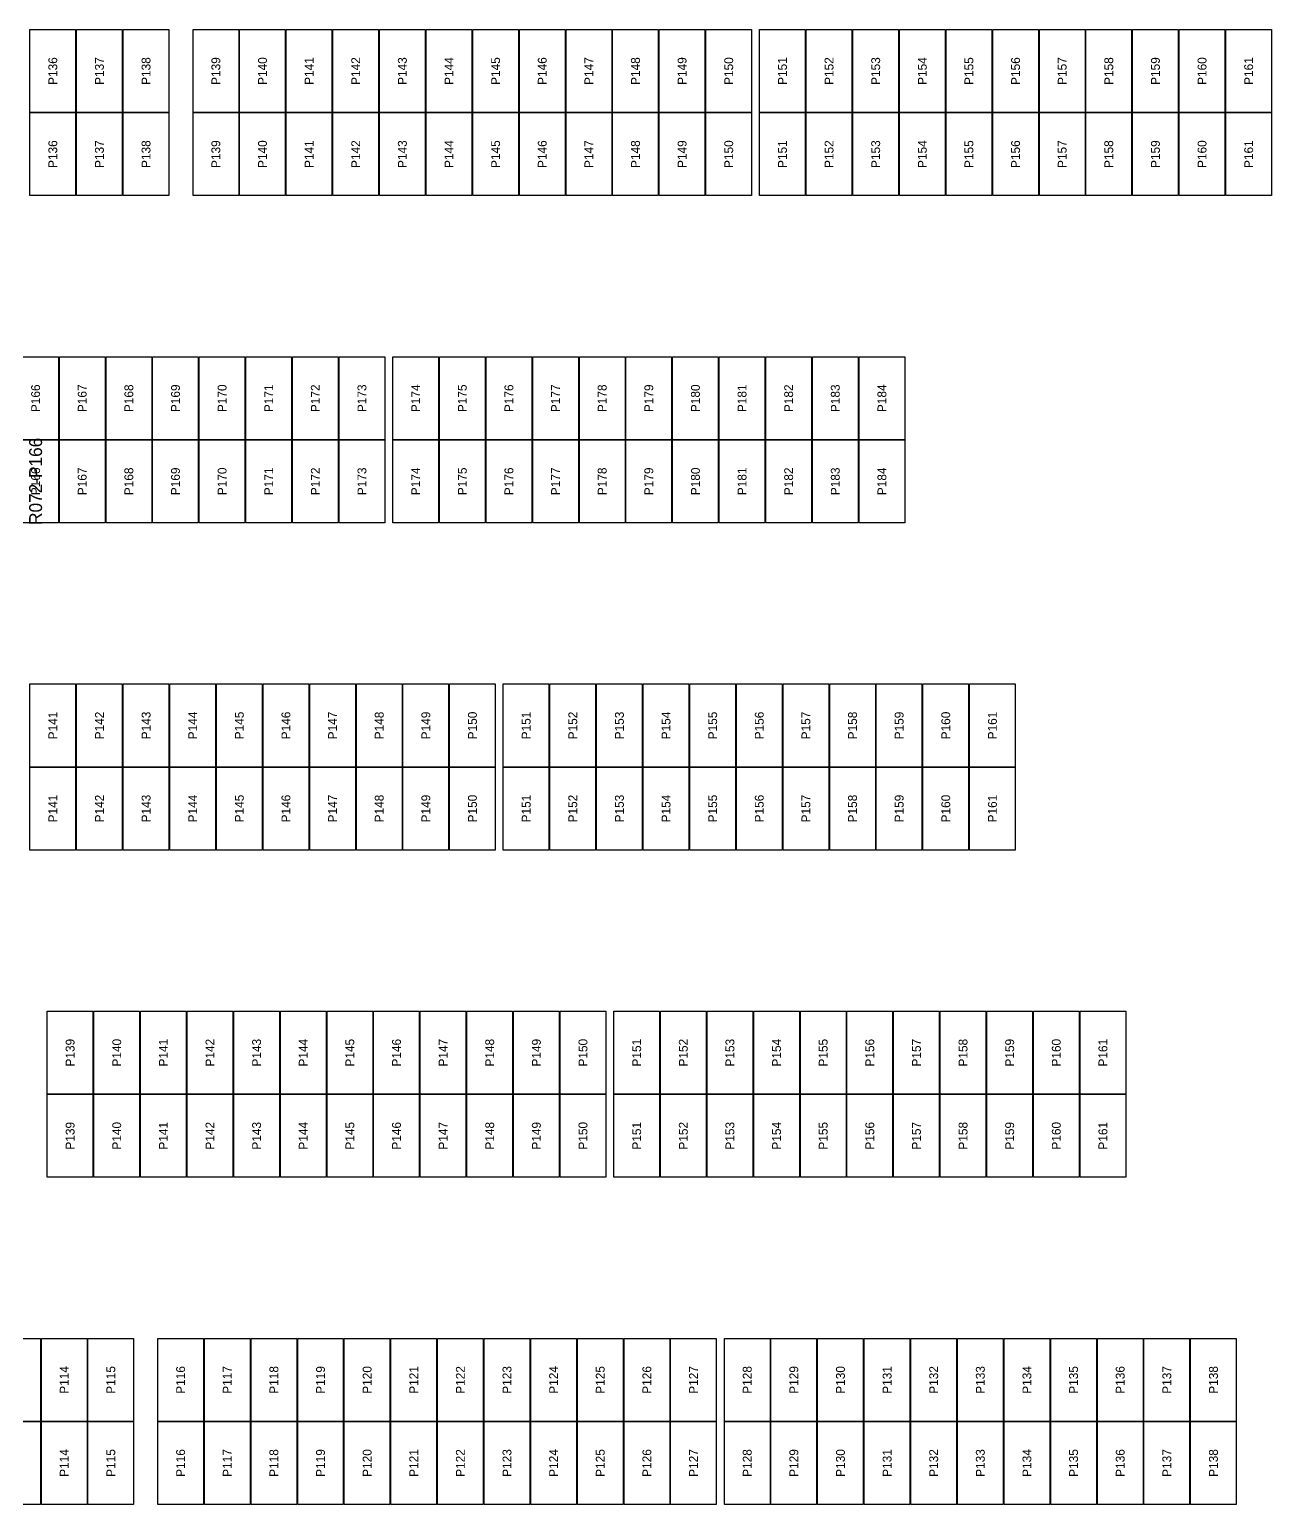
# Model space of a CAD drawing. Extents: x 296295 to 296770, y 651564 to 652121.
# Drawn here: x 296729.85 to 296760.7, y 651807.9 to 651844.53 of the extents above; entities that cross this region are included whole.
import ezdxf
from ezdxf.enums import TextEntityAlignment as Align

# ---------------------------------------------------------------- set-up
doc = ezdxf.new("R2010")
doc.units = 0

msp = doc.modelspace()

# ---------------------------------------------------------------- linework, layer by layer
at = {"layer": 'DEFECTIVE_PANELS'}
msp.add_lwpolyline([(296729.434, 651834.338), (296730.568, 651834.338), (296730.568, 651832.275), (296729.434, 651832.275)], close=True, dxfattribs=at)
at = {"layer": 'PANELS_MASTER'}
for points in [[(296729.861, 651844.527), (296730.995, 651844.527), (296730.995, 651842.464), (296729.861, 651842.464)], [(296731.019, 651844.527), (296732.153, 651844.527), (296732.153, 651842.464), (296731.019, 651842.464)], [(296732.177, 651844.527), (296733.311, 651844.527), (296733.311, 651842.464), (296732.177, 651842.464)], [(296733.911, 651844.527), (296735.045, 651844.527), (296735.045, 651842.464), (296733.911, 651842.464)], [(296735.069, 651844.527), (296736.203, 651844.527), (296736.203, 651842.464), (296735.069, 651842.464)], [(296736.227, 651844.527), (296737.361, 651844.527), (296737.361, 651842.464), (296736.227, 651842.464)], [(296737.385, 651844.527), (296738.519, 651844.527), (296738.519, 651842.464), (296737.385, 651842.464)], [(296738.543, 651844.527), (296739.677, 651844.527), (296739.677, 651842.464), (296738.543, 651842.464)], [(296739.701, 651844.527), (296740.835, 651844.527), (296740.835, 651842.464), (296739.701, 651842.464)], [(296740.859, 651844.527), (296741.993, 651844.527), (296741.993, 651842.464), (296740.859, 651842.464)], [(296742.017, 651844.527), (296743.151, 651844.527), (296743.151, 651842.464), (296742.017, 651842.464)], [(296743.175, 651844.527), (296744.309, 651844.527), (296744.309, 651842.464), (296743.175, 651842.464)], [(296744.333, 651844.527), (296745.467, 651844.527), (296745.467, 651842.464), (296744.333, 651842.464)], [(296745.491, 651844.527), (296746.625, 651844.527), (296746.625, 651842.464), (296745.491, 651842.464)], [(296746.649, 651844.527), (296747.783, 651844.527), (296747.783, 651842.464), (296746.649, 651842.464)], [(296747.983, 651844.527), (296749.117, 651844.527), (296749.117, 651842.464), (296747.983, 651842.464)], [(296749.141, 651844.527), (296750.275, 651844.527), (296750.275, 651842.464), (296749.141, 651842.464)], [(296750.299, 651844.527), (296751.433, 651844.527), (296751.433, 651842.464), (296750.299, 651842.464)], [(296751.457, 651844.527), (296752.591, 651844.527), (296752.591, 651842.464), (296751.457, 651842.464)], [(296752.615, 651844.527), (296753.749, 651844.527), (296753.749, 651842.464), (296752.615, 651842.464)], [(296753.773, 651844.527), (296754.907, 651844.527), (296754.907, 651842.464), (296753.773, 651842.464)], [(296754.931, 651844.527), (296756.065, 651844.527), (296756.065, 651842.464), (296754.931, 651842.464)], [(296756.089, 651844.527), (296757.223, 651844.527), (296757.223, 651842.464), (296756.089, 651842.464)], [(296757.247, 651844.527), (296758.381, 651844.527), (296758.381, 651842.464), (296757.247, 651842.464)], [(296758.405, 651844.527), (296759.539, 651844.527), (296759.539, 651842.464), (296758.405, 651842.464)], [(296759.563, 651844.527), (296760.697, 651844.527), (296760.697, 651842.464), (296759.563, 651842.464)], [(296729.861, 651842.464), (296730.995, 651842.464), (296730.995, 651840.401), (296729.861, 651840.401)], [(296731.019, 651842.464), (296732.153, 651842.464), (296732.153, 651840.401), (296731.019, 651840.401)], [(296732.177, 651842.464), (296733.311, 651842.464), (296733.311, 651840.401), (296732.177, 651840.401)], [(296733.911, 651842.464), (296735.045, 651842.464), (296735.045, 651840.401), (296733.911, 651840.401)], [(296735.069, 651842.464), (296736.203, 651842.464), (296736.203, 651840.401), (296735.069, 651840.401)], [(296736.227, 651842.464), (296737.361, 651842.464), (296737.361, 651840.401), (296736.227, 651840.401)], [(296737.385, 651842.464), (296738.519, 651842.464), (296738.519, 651840.401), (296737.385, 651840.401)], [(296738.543, 651842.464), (296739.677, 651842.464), (296739.677, 651840.401), (296738.543, 651840.401)], [(296739.701, 651842.464), (296740.835, 651842.464), (296740.835, 651840.401), (296739.701, 651840.401)], [(296740.859, 651842.464), (296741.993, 651842.464), (296741.993, 651840.401), (296740.859, 651840.401)], [(296742.017, 651842.464), (296743.151, 651842.464), (296743.151, 651840.401), (296742.017, 651840.401)], [(296743.175, 651842.464), (296744.309, 651842.464), (296744.309, 651840.401), (296743.175, 651840.401)], [(296744.333, 651842.464), (296745.467, 651842.464), (296745.467, 651840.401), (296744.333, 651840.401)], [(296745.491, 651842.464), (296746.625, 651842.464), (296746.625, 651840.401), (296745.491, 651840.401)], [(296746.649, 651842.464), (296747.783, 651842.464), (296747.783, 651840.401), (296746.649, 651840.401)], [(296747.983, 651842.464), (296749.117, 651842.464), (296749.117, 651840.401), (296747.983, 651840.401)], [(296749.141, 651842.464), (296750.275, 651842.464), (296750.275, 651840.401), (296749.141, 651840.401)], [(296750.299, 651842.464), (296751.433, 651842.464), (296751.433, 651840.401), (296750.299, 651840.401)], [(296751.457, 651842.464), (296752.591, 651842.464), (296752.591, 651840.401), (296751.457, 651840.401)], [(296752.615, 651842.464), (296753.749, 651842.464), (296753.749, 651840.401), (296752.615, 651840.401)], [(296753.773, 651842.464), (296754.907, 651842.464), (296754.907, 651840.401), (296753.773, 651840.401)], [(296754.931, 651842.464), (296756.065, 651842.464), (296756.065, 651840.401), (296754.931, 651840.401)], [(296756.089, 651842.464), (296757.223, 651842.464), (296757.223, 651840.401), (296756.089, 651840.401)], [(296757.247, 651842.464), (296758.381, 651842.464), (296758.381, 651840.401), (296757.247, 651840.401)], [(296758.405, 651842.464), (296759.539, 651842.464), (296759.539, 651840.401), (296758.405, 651840.401)], [(296759.563, 651842.464), (296760.697, 651842.464), (296760.697, 651840.401), (296759.563, 651840.401)], [(296729.434, 651836.401), (296730.568, 651836.401), (296730.568, 651834.338), (296729.434, 651834.338)], [(296730.592, 651836.401), (296731.726, 651836.401), (296731.726, 651834.338), (296730.592, 651834.338)], [(296731.75, 651836.401), (296732.884, 651836.401), (296732.884, 651834.338), (296731.75, 651834.338)], [(296732.908, 651836.401), (296734.042, 651836.401), (296734.042, 651834.338), (296732.908, 651834.338)], [(296734.066, 651836.401), (296735.2, 651836.401), (296735.2, 651834.338), (296734.066, 651834.338)], [(296735.224, 651836.401), (296736.358, 651836.401), (296736.358, 651834.338), (296735.224, 651834.338)], [(296736.382, 651836.401), (296737.516, 651836.401), (296737.516, 651834.338), (296736.382, 651834.338)], [(296737.54, 651836.401), (296738.674, 651836.401), (296738.674, 651834.338), (296737.54, 651834.338)], [(296738.874, 651836.401), (296740.008, 651836.401), (296740.008, 651834.338), (296738.874, 651834.338)], [(296740.032, 651836.401), (296741.166, 651836.401), (296741.166, 651834.338), (296740.032, 651834.338)], [(296741.19, 651836.401), (296742.324, 651836.401), (296742.324, 651834.338), (296741.19, 651834.338)], [(296742.348, 651836.401), (296743.482, 651836.401), (296743.482, 651834.338), (296742.348, 651834.338)], [(296743.506, 651836.401), (296744.64, 651836.401), (296744.64, 651834.338), (296743.506, 651834.338)], [(296744.664, 651836.401), (296745.798, 651836.401), (296745.798, 651834.338), (296744.664, 651834.338)], [(296745.822, 651836.401), (296746.956, 651836.401), (296746.956, 651834.338), (296745.822, 651834.338)], [(296746.98, 651836.401), (296748.114, 651836.401), (296748.114, 651834.338), (296746.98, 651834.338)], [(296748.138, 651836.401), (296749.272, 651836.401), (296749.272, 651834.338), (296748.138, 651834.338)], [(296749.296, 651836.401), (296750.43, 651836.401), (296750.43, 651834.338), (296749.296, 651834.338)], [(296750.454, 651836.401), (296751.588, 651836.401), (296751.588, 651834.338), (296750.454, 651834.338)], [(296730.592, 651834.338), (296731.726, 651834.338), (296731.726, 651832.275), (296730.592, 651832.275)], [(296731.75, 651834.338), (296732.884, 651834.338), (296732.884, 651832.275), (296731.75, 651832.275)], [(296732.908, 651834.338), (296734.042, 651834.338), (296734.042, 651832.275), (296732.908, 651832.275)], [(296734.066, 651834.338), (296735.2, 651834.338), (296735.2, 651832.275), (296734.066, 651832.275)], [(296735.224, 651834.338), (296736.358, 651834.338), (296736.358, 651832.275), (296735.224, 651832.275)], [(296736.382, 651834.338), (296737.516, 651834.338), (296737.516, 651832.275), (296736.382, 651832.275)], [(296737.54, 651834.338), (296738.674, 651834.338), (296738.674, 651832.275), (296737.54, 651832.275)], [(296738.874, 651834.338), (296740.008, 651834.338), (296740.008, 651832.275), (296738.874, 651832.275)], [(296740.032, 651834.338), (296741.166, 651834.338), (296741.166, 651832.275), (296740.032, 651832.275)], [(296741.19, 651834.338), (296742.324, 651834.338), (296742.324, 651832.275), (296741.19, 651832.275)], [(296742.348, 651834.338), (296743.482, 651834.338), (296743.482, 651832.275), (296742.348, 651832.275)], [(296743.506, 651834.338), (296744.64, 651834.338), (296744.64, 651832.275), (296743.506, 651832.275)], [(296744.664, 651834.338), (296745.798, 651834.338), (296745.798, 651832.275), (296744.664, 651832.275)], [(296745.822, 651834.338), (296746.956, 651834.338), (296746.956, 651832.275), (296745.822, 651832.275)], [(296746.98, 651834.338), (296748.114, 651834.338), (296748.114, 651832.275), (296746.98, 651832.275)], [(296748.138, 651834.338), (296749.272, 651834.338), (296749.272, 651832.275), (296748.138, 651832.275)], [(296749.296, 651834.338), (296750.43, 651834.338), (296750.43, 651832.275), (296749.296, 651832.275)], [(296750.454, 651834.338), (296751.588, 651834.338), (296751.588, 651832.275), (296750.454, 651832.275)], [(296729.862, 651828.275), (296730.996, 651828.275), (296730.996, 651826.212), (296729.862, 651826.212)], [(296731.02, 651828.275), (296732.154, 651828.275), (296732.154, 651826.212), (296731.02, 651826.212)], [(296732.178, 651828.275), (296733.312, 651828.275), (296733.312, 651826.212), (296732.178, 651826.212)], [(296733.336, 651828.275), (296734.47, 651828.275), (296734.47, 651826.212), (296733.336, 651826.212)], [(296734.494, 651828.275), (296735.628, 651828.275), (296735.628, 651826.212), (296734.494, 651826.212)], [(296735.652, 651828.275), (296736.786, 651828.275), (296736.786, 651826.212), (296735.652, 651826.212)], [(296736.81, 651828.275), (296737.944, 651828.275), (296737.944, 651826.212), (296736.81, 651826.212)], [(296737.968, 651828.275), (296739.102, 651828.275), (296739.102, 651826.212), (296737.968, 651826.212)], [(296739.126, 651828.275), (296740.26, 651828.275), (296740.26, 651826.212), (296739.126, 651826.212)], [(296740.284, 651828.275), (296741.418, 651828.275), (296741.418, 651826.212), (296740.284, 651826.212)], [(296741.618, 651828.275), (296742.752, 651828.275), (296742.752, 651826.212), (296741.618, 651826.212)], [(296742.776, 651828.275), (296743.91, 651828.275), (296743.91, 651826.212), (296742.776, 651826.212)], [(296743.934, 651828.275), (296745.068, 651828.275), (296745.068, 651826.212), (296743.934, 651826.212)], [(296745.092, 651828.275), (296746.226, 651828.275), (296746.226, 651826.212), (296745.092, 651826.212)], [(296746.25, 651828.275), (296747.384, 651828.275), (296747.384, 651826.212), (296746.25, 651826.212)], [(296747.408, 651828.275), (296748.542, 651828.275), (296748.542, 651826.212), (296747.408, 651826.212)], [(296748.566, 651828.275), (296749.7, 651828.275), (296749.7, 651826.212), (296748.566, 651826.212)], [(296749.724, 651828.275), (296750.858, 651828.275), (296750.858, 651826.212), (296749.724, 651826.212)], [(296750.882, 651828.275), (296752.016, 651828.275), (296752.016, 651826.212), (296750.882, 651826.212)], [(296752.04, 651828.275), (296753.174, 651828.275), (296753.174, 651826.212), (296752.04, 651826.212)], [(296753.198, 651828.275), (296754.332, 651828.275), (296754.332, 651826.212), (296753.198, 651826.212)], [(296729.862, 651826.212), (296730.996, 651826.212), (296730.996, 651824.149), (296729.862, 651824.149)], [(296731.02, 651826.212), (296732.154, 651826.212), (296732.154, 651824.149), (296731.02, 651824.149)], [(296732.178, 651826.212), (296733.312, 651826.212), (296733.312, 651824.149), (296732.178, 651824.149)], [(296733.336, 651826.212), (296734.47, 651826.212), (296734.47, 651824.149), (296733.336, 651824.149)], [(296734.494, 651826.212), (296735.628, 651826.212), (296735.628, 651824.149), (296734.494, 651824.149)], [(296735.652, 651826.212), (296736.786, 651826.212), (296736.786, 651824.149), (296735.652, 651824.149)], [(296736.81, 651826.212), (296737.944, 651826.212), (296737.944, 651824.149), (296736.81, 651824.149)], [(296737.968, 651826.212), (296739.102, 651826.212), (296739.102, 651824.149), (296737.968, 651824.149)], [(296739.126, 651826.212), (296740.26, 651826.212), (296740.26, 651824.149), (296739.126, 651824.149)], [(296740.284, 651826.212), (296741.418, 651826.212), (296741.418, 651824.149), (296740.284, 651824.149)], [(296741.618, 651826.212), (296742.752, 651826.212), (296742.752, 651824.149), (296741.618, 651824.149)], [(296742.776, 651826.212), (296743.91, 651826.212), (296743.91, 651824.149), (296742.776, 651824.149)], [(296743.934, 651826.212), (296745.068, 651826.212), (296745.068, 651824.149), (296743.934, 651824.149)], [(296745.092, 651826.212), (296746.226, 651826.212), (296746.226, 651824.149), (296745.092, 651824.149)], [(296746.25, 651826.212), (296747.384, 651826.212), (296747.384, 651824.149), (296746.25, 651824.149)], [(296747.408, 651826.212), (296748.542, 651826.212), (296748.542, 651824.149), (296747.408, 651824.149)], [(296748.566, 651826.212), (296749.7, 651826.212), (296749.7, 651824.149), (296748.566, 651824.149)], [(296749.724, 651826.212), (296750.858, 651826.212), (296750.858, 651824.149), (296749.724, 651824.149)], [(296750.882, 651826.212), (296752.016, 651826.212), (296752.016, 651824.149), (296750.882, 651824.149)], [(296752.04, 651826.212), (296753.174, 651826.212), (296753.174, 651824.149), (296752.04, 651824.149)], [(296753.198, 651826.212), (296754.332, 651826.212), (296754.332, 651824.149), (296753.198, 651824.149)], [(296730.291, 651820.149), (296731.425, 651820.149), (296731.425, 651818.086), (296730.291, 651818.086)], [(296731.449, 651820.149), (296732.583, 651820.149), (296732.583, 651818.086), (296731.449, 651818.086)], [(296732.607, 651820.149), (296733.741, 651820.149), (296733.741, 651818.086), (296732.607, 651818.086)], [(296733.765, 651820.149), (296734.899, 651820.149), (296734.899, 651818.086), (296733.765, 651818.086)], [(296734.923, 651820.149), (296736.057, 651820.149), (296736.057, 651818.086), (296734.923, 651818.086)], [(296736.081, 651820.149), (296737.215, 651820.149), (296737.215, 651818.086), (296736.081, 651818.086)], [(296737.239, 651820.149), (296738.373, 651820.149), (296738.373, 651818.086), (296737.239, 651818.086)], [(296738.397, 651820.149), (296739.531, 651820.149), (296739.531, 651818.086), (296738.397, 651818.086)], [(296739.555, 651820.149), (296740.689, 651820.149), (296740.689, 651818.086), (296739.555, 651818.086)], [(296740.713, 651820.149), (296741.847, 651820.149), (296741.847, 651818.086), (296740.713, 651818.086)], [(296741.871, 651820.149), (296743.005, 651820.149), (296743.005, 651818.086), (296741.871, 651818.086)], [(296743.029, 651820.149), (296744.163, 651820.149), (296744.163, 651818.086), (296743.029, 651818.086)], [(296744.363, 651820.149), (296745.497, 651820.149), (296745.497, 651818.086), (296744.363, 651818.086)], [(296745.521, 651820.149), (296746.655, 651820.149), (296746.655, 651818.086), (296745.521, 651818.086)], [(296746.679, 651820.149), (296747.813, 651820.149), (296747.813, 651818.086), (296746.679, 651818.086)], [(296747.837, 651820.149), (296748.971, 651820.149), (296748.971, 651818.086), (296747.837, 651818.086)], [(296748.995, 651820.149), (296750.129, 651820.149), (296750.129, 651818.086), (296748.995, 651818.086)], [(296750.153, 651820.149), (296751.287, 651820.149), (296751.287, 651818.086), (296750.153, 651818.086)], [(296751.311, 651820.149), (296752.445, 651820.149), (296752.445, 651818.086), (296751.311, 651818.086)], [(296752.469, 651820.149), (296753.603, 651820.149), (296753.603, 651818.086), (296752.469, 651818.086)], [(296753.627, 651820.149), (296754.761, 651820.149), (296754.761, 651818.086), (296753.627, 651818.086)], [(296754.785, 651820.149), (296755.919, 651820.149), (296755.919, 651818.086), (296754.785, 651818.086)], [(296755.943, 651820.149), (296757.077, 651820.149), (296757.077, 651818.086), (296755.943, 651818.086)], [(296730.291, 651818.086), (296731.425, 651818.086), (296731.425, 651816.023), (296730.291, 651816.023)], [(296731.449, 651818.086), (296732.583, 651818.086), (296732.583, 651816.023), (296731.449, 651816.023)], [(296732.607, 651818.086), (296733.741, 651818.086), (296733.741, 651816.023), (296732.607, 651816.023)], [(296733.765, 651818.086), (296734.899, 651818.086), (296734.899, 651816.023), (296733.765, 651816.023)], [(296734.923, 651818.086), (296736.057, 651818.086), (296736.057, 651816.023), (296734.923, 651816.023)], [(296736.081, 651818.086), (296737.215, 651818.086), (296737.215, 651816.023), (296736.081, 651816.023)], [(296737.239, 651818.086), (296738.373, 651818.086), (296738.373, 651816.023), (296737.239, 651816.023)], [(296738.397, 651818.086), (296739.531, 651818.086), (296739.531, 651816.023), (296738.397, 651816.023)], [(296739.555, 651818.086), (296740.689, 651818.086), (296740.689, 651816.023), (296739.555, 651816.023)], [(296740.713, 651818.086), (296741.847, 651818.086), (296741.847, 651816.023), (296740.713, 651816.023)], [(296741.871, 651818.086), (296743.005, 651818.086), (296743.005, 651816.023), (296741.871, 651816.023)], [(296743.029, 651818.086), (296744.163, 651818.086), (296744.163, 651816.023), (296743.029, 651816.023)], [(296744.363, 651818.086), (296745.497, 651818.086), (296745.497, 651816.023), (296744.363, 651816.023)], [(296745.521, 651818.086), (296746.655, 651818.086), (296746.655, 651816.023), (296745.521, 651816.023)], [(296746.679, 651818.086), (296747.813, 651818.086), (296747.813, 651816.023), (296746.679, 651816.023)], [(296747.837, 651818.086), (296748.971, 651818.086), (296748.971, 651816.023), (296747.837, 651816.023)], [(296748.995, 651818.086), (296750.129, 651818.086), (296750.129, 651816.023), (296748.995, 651816.023)], [(296750.153, 651818.086), (296751.287, 651818.086), (296751.287, 651816.023), (296750.153, 651816.023)], [(296751.311, 651818.086), (296752.445, 651818.086), (296752.445, 651816.023), (296751.311, 651816.023)], [(296752.469, 651818.086), (296753.603, 651818.086), (296753.603, 651816.023), (296752.469, 651816.023)], [(296753.627, 651818.086), (296754.761, 651818.086), (296754.761, 651816.023), (296753.627, 651816.023)], [(296754.785, 651818.086), (296755.919, 651818.086), (296755.919, 651816.023), (296754.785, 651816.023)], [(296755.943, 651818.086), (296757.077, 651818.086), (296757.077, 651816.023), (296755.943, 651816.023)], [(296728.986, 651812.023), (296730.12, 651812.023), (296730.12, 651809.96), (296728.986, 651809.96)], [(296730.144, 651812.023), (296731.278, 651812.023), (296731.278, 651809.96), (296730.144, 651809.96)], [(296731.302, 651812.023), (296732.436, 651812.023), (296732.436, 651809.96), (296731.302, 651809.96)], [(296733.036, 651812.023), (296734.17, 651812.023), (296734.17, 651809.96), (296733.036, 651809.96)], [(296734.194, 651812.023), (296735.328, 651812.023), (296735.328, 651809.96), (296734.194, 651809.96)], [(296735.352, 651812.023), (296736.486, 651812.023), (296736.486, 651809.96), (296735.352, 651809.96)], [(296736.51, 651812.023), (296737.644, 651812.023), (296737.644, 651809.96), (296736.51, 651809.96)], [(296737.668, 651812.023), (296738.802, 651812.023), (296738.802, 651809.96), (296737.668, 651809.96)], [(296738.826, 651812.023), (296739.96, 651812.023), (296739.96, 651809.96), (296738.826, 651809.96)], [(296739.984, 651812.023), (296741.118, 651812.023), (296741.118, 651809.96), (296739.984, 651809.96)], [(296741.142, 651812.023), (296742.276, 651812.023), (296742.276, 651809.96), (296741.142, 651809.96)], [(296742.3, 651812.023), (296743.434, 651812.023), (296743.434, 651809.96), (296742.3, 651809.96)], [(296743.458, 651812.023), (296744.592, 651812.023), (296744.592, 651809.96), (296743.458, 651809.96)], [(296744.616, 651812.023), (296745.75, 651812.023), (296745.75, 651809.96), (296744.616, 651809.96)], [(296745.774, 651812.023), (296746.908, 651812.023), (296746.908, 651809.96), (296745.774, 651809.96)], [(296747.108, 651812.023), (296748.242, 651812.023), (296748.242, 651809.96), (296747.108, 651809.96)], [(296748.266, 651812.023), (296749.4, 651812.023), (296749.4, 651809.96), (296748.266, 651809.96)], [(296749.424, 651812.023), (296750.558, 651812.023), (296750.558, 651809.96), (296749.424, 651809.96)], [(296750.582, 651812.023), (296751.716, 651812.023), (296751.716, 651809.96), (296750.582, 651809.96)], [(296751.74, 651812.023), (296752.874, 651812.023), (296752.874, 651809.96), (296751.74, 651809.96)], [(296752.898, 651812.023), (296754.032, 651812.023), (296754.032, 651809.96), (296752.898, 651809.96)], [(296754.056, 651812.023), (296755.19, 651812.023), (296755.19, 651809.96), (296754.056, 651809.96)], [(296755.214, 651812.023), (296756.348, 651812.023), (296756.348, 651809.96), (296755.214, 651809.96)], [(296756.372, 651812.023), (296757.506, 651812.023), (296757.506, 651809.96), (296756.372, 651809.96)], [(296757.53, 651812.023), (296758.664, 651812.023), (296758.664, 651809.96), (296757.53, 651809.96)], [(296758.688, 651812.023), (296759.822, 651812.023), (296759.822, 651809.96), (296758.688, 651809.96)], [(296728.986, 651809.96), (296730.12, 651809.96), (296730.12, 651807.897), (296728.986, 651807.897)], [(296730.144, 651809.96), (296731.278, 651809.96), (296731.278, 651807.897), (296730.144, 651807.897)], [(296731.302, 651809.96), (296732.436, 651809.96), (296732.436, 651807.897), (296731.302, 651807.897)], [(296733.036, 651809.96), (296734.17, 651809.96), (296734.17, 651807.897), (296733.036, 651807.897)], [(296734.194, 651809.96), (296735.328, 651809.96), (296735.328, 651807.897), (296734.194, 651807.897)], [(296735.352, 651809.96), (296736.486, 651809.96), (296736.486, 651807.897), (296735.352, 651807.897)], [(296736.51, 651809.96), (296737.644, 651809.96), (296737.644, 651807.897), (296736.51, 651807.897)], [(296737.668, 651809.96), (296738.802, 651809.96), (296738.802, 651807.897), (296737.668, 651807.897)], [(296738.826, 651809.96), (296739.96, 651809.96), (296739.96, 651807.897), (296738.826, 651807.897)], [(296739.984, 651809.96), (296741.118, 651809.96), (296741.118, 651807.897), (296739.984, 651807.897)], [(296741.142, 651809.96), (296742.276, 651809.96), (296742.276, 651807.897), (296741.142, 651807.897)], [(296742.3, 651809.96), (296743.434, 651809.96), (296743.434, 651807.897), (296742.3, 651807.897)], [(296743.458, 651809.96), (296744.592, 651809.96), (296744.592, 651807.897), (296743.458, 651807.897)], [(296744.616, 651809.96), (296745.75, 651809.96), (296745.75, 651807.897), (296744.616, 651807.897)], [(296745.774, 651809.96), (296746.908, 651809.96), (296746.908, 651807.897), (296745.774, 651807.897)], [(296747.108, 651809.96), (296748.242, 651809.96), (296748.242, 651807.897), (296747.108, 651807.897)], [(296748.266, 651809.96), (296749.4, 651809.96), (296749.4, 651807.897), (296748.266, 651807.897)], [(296749.424, 651809.96), (296750.558, 651809.96), (296750.558, 651807.897), (296749.424, 651807.897)], [(296750.582, 651809.96), (296751.716, 651809.96), (296751.716, 651807.897), (296750.582, 651807.897)], [(296751.74, 651809.96), (296752.874, 651809.96), (296752.874, 651807.897), (296751.74, 651807.897)], [(296752.898, 651809.96), (296754.032, 651809.96), (296754.032, 651807.897), (296752.898, 651807.897)], [(296754.056, 651809.96), (296755.19, 651809.96), (296755.19, 651807.897), (296754.056, 651807.897)], [(296755.214, 651809.96), (296756.348, 651809.96), (296756.348, 651807.897), (296755.214, 651807.897)], [(296756.372, 651809.96), (296757.506, 651809.96), (296757.506, 651807.897), (296756.372, 651807.897)], [(296757.53, 651809.96), (296758.664, 651809.96), (296758.664, 651807.897), (296757.53, 651807.897)], [(296758.688, 651809.96), (296759.822, 651809.96), (296759.822, 651807.897), (296758.688, 651807.897)]]:
    msp.add_lwpolyline(points, close=True, dxfattribs=at)

# ---------------------------------------------------------------- texts
at = {"layer": 'DEFECT_LABELS'}
msp.add_text('R072-P166', height=0.32, rotation=90, dxfattribs=at).set_placement((296730.001, 651833.306), align=Align.MIDDLE_CENTER)
at = {"layer": 'PANEL_POSITION'}
for s, p in [('P136', (296730.428, 651843.495)), ('P137', (296731.586, 651843.495)), ('P138', (296732.744, 651843.495)), ('P139', (296734.478, 651843.495)), ('P140', (296735.636, 651843.495)), ('P141', (296736.794, 651843.495)), ('P142', (296737.952, 651843.495)), ('P143', (296739.11, 651843.495)), ('P144', (296740.268, 651843.495)), ('P145', (296741.426, 651843.495)), ('P146', (296742.584, 651843.495)), ('P147', (296743.742, 651843.495)), ('P148', (296744.9, 651843.495)), ('P149', (296746.058, 651843.495)), ('P150', (296747.216, 651843.495)), ('P151', (296748.55, 651843.495)), ('P152', (296749.708, 651843.495)), ('P153', (296750.866, 651843.495)), ('P154', (296752.024, 651843.495)), ('P155', (296753.182, 651843.495)), ('P156', (296754.34, 651843.495)), ('P157', (296755.498, 651843.495)), ('P158', (296756.656, 651843.495)), ('P159', (296757.814, 651843.495)), ('P160', (296758.972, 651843.495)), ('P161', (296760.13, 651843.495)), ('P136', (296730.428, 651841.432)), ('P137', (296731.586, 651841.432)), ('P138', (296732.744, 651841.432)), ('P139', (296734.478, 651841.432)), ('P140', (296735.636, 651841.432)), ('P141', (296736.794, 651841.432)), ('P142', (296737.952, 651841.432)), ('P143', (296739.11, 651841.432)), ('P144', (296740.268, 651841.432)), ('P145', (296741.426, 651841.432)), ('P146', (296742.584, 651841.432)), ('P147', (296743.742, 651841.432)), ('P148', (296744.9, 651841.432)), ('P149', (296746.058, 651841.432)), ('P150', (296747.216, 651841.432)), ('P151', (296748.55, 651841.432)), ('P152', (296749.708, 651841.432)), ('P153', (296750.866, 651841.432)), ('P154', (296752.024, 651841.432)), ('P155', (296753.182, 651841.432)), ('P156', (296754.34, 651841.432)), ('P157', (296755.498, 651841.432)), ('P158', (296756.656, 651841.432)), ('P159', (296757.814, 651841.432)), ('P160', (296758.972, 651841.432)), ('P161', (296760.13, 651841.432)), ('P166', (296730.001, 651835.369)), ('P167', (296731.159, 651835.369)), ('P168', (296732.317, 651835.369)), ('P169', (296733.475, 651835.369)), ('P170', (296734.633, 651835.369)), ('P171', (296735.791, 651835.369)), ('P172', (296736.949, 651835.369)), ('P173', (296738.107, 651835.369)), ('P174', (296739.441, 651835.369)), ('P175', (296740.599, 651835.369)), ('P176', (296741.757, 651835.369)), ('P177', (296742.915, 651835.369)), ('P178', (296744.073, 651835.369)), ('P179', (296745.231, 651835.369)), ('P180', (296746.389, 651835.369)), ('P181', (296747.547, 651835.369)), ('P182', (296748.705, 651835.369)), ('P183', (296749.863, 651835.369)), ('P184', (296751.021, 651835.369)), ('P166', (296730.001, 651833.306)), ('P167', (296731.159, 651833.306)), ('P168', (296732.317, 651833.306)), ('P169', (296733.475, 651833.306)), ('P170', (296734.633, 651833.306)), ('P171', (296735.791, 651833.306)), ('P172', (296736.949, 651833.306)), ('P173', (296738.107, 651833.306)), ('P174', (296739.441, 651833.306)), ('P175', (296740.599, 651833.306)), ('P176', (296741.757, 651833.306)), ('P177', (296742.915, 651833.306)), ('P178', (296744.073, 651833.306)), ('P179', (296745.231, 651833.306)), ('P180', (296746.389, 651833.306)), ('P181', (296747.547, 651833.306)), ('P182', (296748.705, 651833.306)), ('P183', (296749.863, 651833.306)), ('P184', (296751.021, 651833.306)), ('P141', (296730.429, 651827.243)), ('P142', (296731.587, 651827.243)), ('P143', (296732.745, 651827.243)), ('P144', (296733.903, 651827.243)), ('P145', (296735.061, 651827.243)), ('P146', (296736.219, 651827.243)), ('P147', (296737.377, 651827.243)), ('P148', (296738.535, 651827.243)), ('P149', (296739.693, 651827.243)), ('P150', (296740.851, 651827.243)), ('P151', (296742.185, 651827.243)), ('P152', (296743.343, 651827.243)), ('P153', (296744.501, 651827.243)), ('P154', (296745.659, 651827.243)), ('P155', (296746.817, 651827.243)), ('P156', (296747.975, 651827.243)), ('P157', (296749.133, 651827.243)), ('P158', (296750.291, 651827.243)), ('P159', (296751.449, 651827.243)), ('P160', (296752.607, 651827.243)), ('P161', (296753.765, 651827.243)), ('P141', (296730.429, 651825.18)), ('P142', (296731.587, 651825.18)), ('P143', (296732.745, 651825.18)), ('P144', (296733.903, 651825.18)), ('P145', (296735.061, 651825.18)), ('P146', (296736.219, 651825.18)), ('P147', (296737.377, 651825.18)), ('P148', (296738.535, 651825.18)), ('P149', (296739.693, 651825.18)), ('P150', (296740.851, 651825.18)), ('P151', (296742.185, 651825.18)), ('P152', (296743.343, 651825.18)), ('P153', (296744.501, 651825.18)), ('P154', (296745.659, 651825.18)), ('P155', (296746.817, 651825.18)), ('P156', (296747.975, 651825.18)), ('P157', (296749.133, 651825.18)), ('P158', (296750.291, 651825.18)), ('P159', (296751.449, 651825.18)), ('P160', (296752.607, 651825.18)), ('P161', (296753.765, 651825.18)), ('P139', (296730.858, 651819.117)), ('P140', (296732.016, 651819.117)), ('P141', (296733.174, 651819.117)), ('P142', (296734.332, 651819.117)), ('P143', (296735.49, 651819.117)), ('P144', (296736.648, 651819.117)), ('P145', (296737.806, 651819.117)), ('P146', (296738.964, 651819.117)), ('P147', (296740.122, 651819.117)), ('P148', (296741.28, 651819.117)), ('P149', (296742.438, 651819.117)), ('P150', (296743.596, 651819.117)), ('P151', (296744.93, 651819.117)), ('P152', (296746.088, 651819.117)), ('P153', (296747.246, 651819.117)), ('P154', (296748.404, 651819.117)), ('P155', (296749.562, 651819.117)), ('P156', (296750.72, 651819.117)), ('P157', (296751.878, 651819.117)), ('P158', (296753.036, 651819.117)), ('P159', (296754.194, 651819.117)), ('P160', (296755.352, 651819.117)), ('P161', (296756.51, 651819.117)), ('P139', (296730.858, 651817.054)), ('P140', (296732.016, 651817.054)), ('P141', (296733.174, 651817.054)), ('P142', (296734.332, 651817.054)), ('P143', (296735.49, 651817.054)), ('P144', (296736.648, 651817.054)), ('P145', (296737.806, 651817.054)), ('P146', (296738.964, 651817.054)), ('P147', (296740.122, 651817.054)), ('P148', (296741.28, 651817.054)), ('P149', (296742.438, 651817.054)), ('P150', (296743.596, 651817.054)), ('P151', (296744.93, 651817.054)), ('P152', (296746.088, 651817.054)), ('P153', (296747.246, 651817.054)), ('P154', (296748.404, 651817.054)), ('P155', (296749.562, 651817.054)), ('P156', (296750.72, 651817.054)), ('P157', (296751.878, 651817.054)), ('P158', (296753.036, 651817.054)), ('P159', (296754.194, 651817.054)), ('P160', (296755.352, 651817.054)), ('P161', (296756.51, 651817.054)), ('P114', (296730.711, 651810.991)), ('P115', (296731.869, 651810.991)), ('P116', (296733.603, 651810.991)), ('P117', (296734.761, 651810.991)), ('P118', (296735.919, 651810.991)), ('P119', (296737.077, 651810.991)), ('P120', (296738.235, 651810.991)), ('P121', (296739.393, 651810.991)), ('P122', (296740.551, 651810.991)), ('P123', (296741.709, 651810.991)), ('P124', (296742.867, 651810.991)), ('P125', (296744.025, 651810.991)), ('P126', (296745.183, 651810.991)), ('P127', (296746.341, 651810.991)), ('P128', (296747.675, 651810.991)), ('P129', (296748.833, 651810.991)), ('P130', (296749.991, 651810.991)), ('P131', (296751.149, 651810.991)), ('P132', (296752.307, 651810.991)), ('P133', (296753.465, 651810.991)), ('P134', (296754.623, 651810.991)), ('P135', (296755.781, 651810.991)), ('P136', (296756.939, 651810.991)), ('P137', (296758.097, 651810.991)), ('P138', (296759.255, 651810.991)), ('P114', (296730.711, 651808.928)), ('P115', (296731.869, 651808.928)), ('P116', (296733.603, 651808.928)), ('P117', (296734.761, 651808.928)), ('P118', (296735.919, 651808.928)), ('P119', (296737.077, 651808.928)), ('P120', (296738.235, 651808.928)), ('P121', (296739.393, 651808.928)), ('P122', (296740.551, 651808.928)), ('P123', (296741.709, 651808.928)), ('P124', (296742.867, 651808.928)), ('P125', (296744.025, 651808.928)), ('P126', (296745.183, 651808.928)), ('P127', (296746.341, 651808.928)), ('P128', (296747.675, 651808.928)), ('P129', (296748.833, 651808.928)), ('P130', (296749.991, 651808.928)), ('P131', (296751.149, 651808.928)), ('P132', (296752.307, 651808.928)), ('P133', (296753.465, 651808.928)), ('P134', (296754.623, 651808.928)), ('P135', (296755.781, 651808.928)), ('P136', (296756.939, 651808.928)), ('P137', (296758.097, 651808.928)), ('P138', (296759.255, 651808.928))]:
    msp.add_text(s, height=0.22, rotation=90, dxfattribs=at).set_placement(p, align=Align.MIDDLE_CENTER)

doc.saveas('drawing.dxf')
